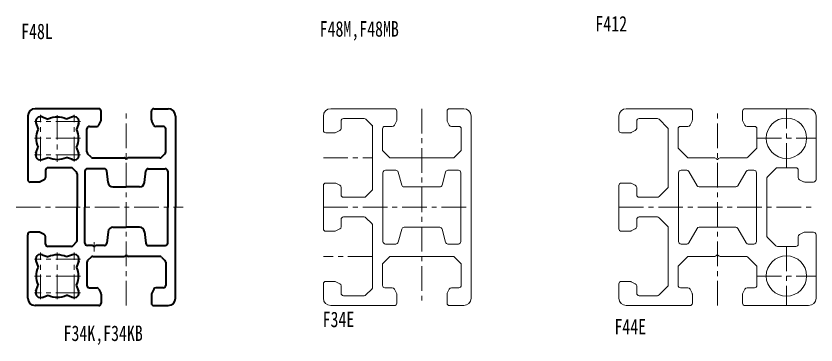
# Model space of a CAD drawing. Units: millimetres on the paper. Extents: x -597 to -234, y -379 to 68.
# Drawn here: x -596.9 to -434.5, y -378.5 to -311.6 of the extents above; entities that cross this region are included whole.
import ezdxf
from ezdxf.enums import TextEntityAlignment as Align

# ---------------------------------------------------------------- set-up
doc = ezdxf.new("R2010")
doc.units = ezdxf.units.MM
doc.linetypes.add('CHAIN1', pattern=[8, 5, -1, 1, -1])
doc.layers.add('0-0_フレーム', color=7, linetype='Continuous', lineweight=18)
doc.layers.add('0-1_その他LFｱｸｾｻﾘｰ', color=4, linetype='CHAIN1', lineweight=18)
doc.styles.add('ＭＳ ゴシック', font='')
doc.styles.get('ＭＳ ゴシック').set_extended_font_data('MS Gothic')

msp = doc.modelspace()

# ---------------------------------------------------------------- linework, layer by layer
at = {"layer": '0-0_フレーム', "lineweight": 40}
for p, q in [((-580.1, -330.5), (-593, -330.5)), ((-579.6, -332.782), (-579.6, -331)), ((-569.4, -332.782), (-569.4, -331)), ((-568.9, -330.5), (-566, -330.5)), ((-594.5, -332), (-594.5, -344.9)), ((-591.558, -332.16), (-590.328, -332.608)), ((-585.442, -332.16), (-586.672, -332.608)), ((-564.5, -332), (-564.5, -350.5)), ((-592.84, -333.442), (-592.392, -334.672)), ((-584.16, -333.442), (-584.608, -334.672)), ((-582, -334.1), (-580.509, -334.1)), ((-580.062, -333.824), (-579.653, -333.006)), ((-568.938, -333.824), (-569.347, -333.006)), ((-567, -334.1), (-568.491, -334.1)), ((-582.5, -339.293), (-582.5, -334.6)), ((-566.5, -339.293), (-566.5, -334.6)), ((-592.84, -339.558), (-592.392, -338.328)), ((-584.16, -339.558), (-584.608, -338.328)), ((-591.558, -340.84), (-590.328, -340.392)), ((-585.442, -340.84), (-586.672, -340.392)), ((-581.646, -340.354), (-582.354, -339.646)), ((-581.293, -340.5), (-574.919, -340.5)), ((-574.65, -340.61), (-574.771, -340.54)), ((-574.229, -340.54), (-574.35, -340.61)), ((-567.707, -340.5), (-574.081, -340.5)), ((-567.354, -340.354), (-566.646, -339.646)), ((-585.707, -342.5), (-590.4, -342.5)), ((-590.9, -343), (-590.9, -344.491)), ((-584.646, -343.354), (-585.354, -342.646)), ((-584.5, -343.707), (-584.5, -350.5)), ((-582.9, -343.2), (-582.9, -350.5)), ((-578.949, -342.7), (-582.4, -342.7)), ((-578.196, -345.507), (-578.452, -343.146)), ((-570.804, -345.507), (-570.548, -343.146)), ((-570.051, -342.7), (-566.6, -342.7)), ((-566.1, -343.2), (-566.1, -350.5)), ((-592.218, -345.4), (-594, -345.4)), ((-591.176, -344.938), (-591.994, -345.347)), ((-577.202, -346.4), (-574.5, -346.4)), ((-571.798, -346.4), (-574.5, -346.4)), ((-584.5, -357.293), (-584.5, -350.5)), ((-582.9, -357.8), (-582.9, -350.5)), ((-566.1, -357.8), (-566.1, -350.5)), ((-564.5, -369), (-564.5, -350.5)), ((-592.218, -355.6), (-594, -355.6)), ((-578.196, -355.493), (-578.452, -357.854)), ((-577.202, -354.6), (-574.5, -354.6)), ((-571.798, -354.6), (-574.5, -354.6)), ((-570.804, -355.493), (-570.548, -357.854)), ((-594.5, -369), (-594.5, -356.1)), ((-591.176, -356.062), (-591.994, -355.653)), ((-590.9, -358), (-590.9, -356.509)), ((-585.707, -358.5), (-590.4, -358.5)), ((-584.646, -357.646), (-585.354, -358.354)), ((-581.419, -358.3), (-582.4, -358.3)), ((-581.15, -358.41), (-581.271, -358.34)), ((-580.729, -358.34), (-580.85, -358.41)), ((-578.949, -358.3), (-580.581, -358.3)), ((-570.051, -358.3), (-566.6, -358.3)), ((-591.558, -360.16), (-590.328, -360.608)), ((-585.442, -360.16), (-586.672, -360.608)), ((-581.293, -360.5), (-574.919, -360.5)), ((-574.771, -360.46), (-574.65, -360.39)), ((-574.35, -360.39), (-574.229, -360.46)), ((-567.707, -360.5), (-574.081, -360.5)), ((-592.84, -361.442), (-592.392, -362.672)), ((-584.16, -361.442), (-584.608, -362.672)), ((-582.5, -361.707), (-582.5, -366.4)), ((-581.646, -360.646), (-582.354, -361.354)), ((-567.354, -360.646), (-566.646, -361.354)), ((-566.5, -361.707), (-566.5, -366.4)), ((-592.84, -367.558), (-592.392, -366.328)), ((-584.16, -367.558), (-584.608, -366.328)), ((-582, -366.9), (-580.509, -366.9)), ((-567, -366.9), (-568.491, -366.9)), ((-591.558, -368.84), (-590.328, -368.392)), ((-585.442, -368.84), (-586.672, -368.392)), ((-580.062, -367.176), (-579.653, -367.994)), ((-579.6, -368.218), (-579.6, -370)), ((-569.4, -368.218), (-569.4, -370)), ((-568.938, -367.176), (-569.347, -367.994)), ((-580.1, -370.5), (-593, -370.5)), ((-568.9, -370.5), (-566, -370.5))]:
    msp.add_line(p, q, dxfattribs=at)
at = {"layer": '0-0_フレーム', "color": 4, "linetype": 'CHAIN1'}
for p, q in [((-574.5, -370.5), (-574.5, -330.5)), ((-591.9, -341.215), (-591.9, -331.731)), ((-588.5, -331.785), (-588.5, -341.269)), ((-585.1, -341.215), (-585.1, -331.731)), ((-583.791, -333.1), (-593.155, -333.1)), ((-583.791, -336.5), (-593.155, -336.5)), ((-583.791, -339.9), (-593.155, -339.9)), ((-596.889, -350.5), (-562.973, -350.5)), ((-581, -357.604), (-581, -359.506)), ((-591.9, -369.215), (-591.9, -359.731)), ((-588.5, -369.215), (-588.5, -359.731)), ((-585.1, -369.215), (-585.1, -359.731)), ((-583.791, -361.1), (-593.155, -361.1)), ((-583.791, -364.5), (-593.155, -364.5)), ((-583.791, -367.9), (-593.155, -367.9))]:
    msp.add_line(p, q, dxfattribs=at)
at = {"layer": '0-0_フレーム'}
for p, q in [((-533, -330.5), (-520.1, -330.5)), ((-519.6, -331), (-519.6, -332.782)), ((-509.4, -332.782), (-509.4, -331)), ((-508.9, -330.5), (-506, -330.5)), ((-473, -330.5), (-460.1, -330.5)), ((-459.6, -331), (-459.6, -332.782)), ((-449.4, -332.782), (-449.4, -331)), ((-448.9, -330.5), (-436, -330.5)), ((-534.5, -334.9), (-534.5, -332)), ((-526.207, -332.5), (-530.4, -332.5)), ((-524.646, -333.854), (-525.854, -332.646)), ((-504.5, -332), (-504.5, -369)), ((-474.5, -334.9), (-474.5, -332)), ((-466.707, -332.5), (-470.4, -332.5)), ((-464.646, -334.354), (-466.354, -332.646)), ((-434.5, -332), (-434.5, -344.9)), ((-530.9, -333), (-530.9, -334.491)), ((-524.5, -346.793), (-524.5, -333.854)), ((-520.509, -334.1), (-522, -334.1)), ((-519.653, -333.006), (-520.062, -333.824)), ((-508.938, -333.824), (-509.347, -333.006)), ((-507, -334.1), (-508.491, -334.1)), ((-470.9, -333), (-470.9, -334.491)), ((-460.509, -334.1), (-462, -334.1)), ((-459.653, -333.006), (-460.062, -333.824)), ((-448.938, -333.824), (-449.347, -333.006)), ((-447, -334.1), (-448.491, -334.1)), ((-532.218, -335.4), (-534, -335.4)), ((-531.176, -334.938), (-531.994, -335.347)), ((-522.5, -334.6), (-522.5, -338.793)), ((-506.5, -338.793), (-506.5, -334.6)), ((-472.218, -335.4), (-474, -335.4)), ((-471.176, -334.938), (-471.994, -335.347)), ((-464.5, -346.293), (-464.5, -334.707)), ((-462.5, -334.6), (-462.5, -338.293)), ((-446.5, -338.293), (-446.5, -334.6)), ((-522.354, -339.146), (-521.146, -340.354)), ((-507.854, -340.354), (-506.646, -339.146)), ((-462.354, -338.646), (-460.646, -340.354)), ((-448.354, -340.354), (-446.646, -338.646)), ((-520.793, -340.5), (-508.207, -340.5)), ((-460.293, -340.5), (-455.069, -340.5)), ((-454.716, -340.646), (-454.606, -340.756)), ((-454.394, -340.756), (-454.284, -340.646)), ((-453.931, -340.5), (-448.707, -340.5)), ((-438.6, -342.5), (-442.293, -342.5)), ((-522.4, -343.5), (-522.4, -357.5)), ((-519.795, -343), (-521.9, -343)), ((-518.599, -346.029), (-519.312, -343.371)), ((-509.688, -343.371), (-510.401, -346.029)), ((-507.1, -343), (-509.205, -343)), ((-506.6, -357.5), (-506.6, -343.5)), ((-462.4, -343.5), (-462.4, -357.5)), ((-460.752, -343), (-461.9, -343)), ((-458.644, -346.15), (-460.319, -343.25)), ((-448.681, -343.25), (-450.356, -346.15)), ((-447.1, -343), (-448.248, -343)), ((-446.6, -357.5), (-446.6, -343.5)), ((-442.646, -342.646), (-444.354, -344.354)), ((-438.1, -344.491), (-438.1, -343)), ((-534, -345.6), (-532.218, -345.6)), ((-531.994, -345.653), (-531.176, -346.062)), ((-474, -345.6), (-472.218, -345.6)), ((-471.994, -345.653), (-471.176, -346.062)), ((-444.5, -344.707), (-444.5, -356.293)), ((-437.006, -345.347), (-437.824, -344.938)), ((-435, -345.4), (-436.782, -345.4)), ((-534.5, -354.9), (-534.5, -346.1)), ((-530.9, -346.509), (-530.9, -348)), ((-525.854, -348.354), (-524.646, -347.146)), ((-510.884, -346.4), (-518.116, -346.4)), ((-474.5, -354.9), (-474.5, -346.1)), ((-470.9, -346.509), (-470.9, -348)), ((-466.354, -348.354), (-464.646, -346.646)), ((-450.789, -346.4), (-458.211, -346.4)), ((-530.4, -348.5), (-526.207, -348.5)), ((-470.4, -348.5), (-466.707, -348.5)), ((-530.9, -353), (-530.9, -354.491)), ((-526.207, -352.5), (-530.4, -352.5)), ((-524.646, -353.854), (-525.854, -352.646)), ((-470.9, -353), (-470.9, -354.491)), ((-466.707, -352.5), (-470.4, -352.5)), ((-464.646, -354.354), (-466.354, -352.646)), ((-532.218, -355.4), (-534, -355.4)), ((-531.176, -354.938), (-531.994, -355.347)), ((-524.5, -366.793), (-524.5, -354.207)), ((-519.312, -357.629), (-518.599, -354.971)), ((-518.116, -354.6), (-510.884, -354.6)), ((-510.401, -354.971), (-509.688, -357.629)), ((-472.218, -355.4), (-474, -355.4)), ((-471.176, -354.938), (-471.994, -355.347)), ((-464.5, -366.293), (-464.5, -354.707)), ((-460.319, -357.75), (-458.644, -354.85)), ((-458.211, -354.6), (-450.789, -354.6)), ((-450.356, -354.85), (-448.681, -357.75)), ((-436.782, -355.6), (-435, -355.6)), ((-444.354, -356.646), (-442.646, -358.354)), ((-438.1, -358), (-438.1, -356.509)), ((-437.824, -356.062), (-437.006, -355.653)), ((-434.5, -356.1), (-434.5, -369)), ((-521.9, -358), (-519.795, -358)), ((-509.205, -358), (-507.1, -358)), ((-461.9, -358), (-460.752, -358)), ((-448.248, -358), (-447.1, -358)), ((-442.293, -358.5), (-438.6, -358.5)), ((-508.207, -360.5), (-520.793, -360.5)), ((-455.069, -360.5), (-460.293, -360.5)), ((-454.606, -360.244), (-454.716, -360.354)), ((-454.284, -360.354), (-454.394, -360.244)), ((-448.707, -360.5), (-453.931, -360.5)), ((-521.146, -360.646), (-522.354, -361.854)), ((-506.646, -361.854), (-507.854, -360.646)), ((-460.646, -360.646), (-462.354, -362.354)), ((-446.646, -362.354), (-448.354, -360.646)), ((-522.5, -362.207), (-522.5, -366.4)), ((-506.5, -366.4), (-506.5, -362.207)), ((-462.5, -362.707), (-462.5, -366.4)), ((-446.5, -366.4), (-446.5, -362.707)), ((-534.5, -369), (-534.5, -366.1)), ((-534, -365.6), (-532.218, -365.6)), ((-531.994, -365.653), (-531.176, -366.062)), ((-530.9, -366.509), (-530.9, -368)), ((-522, -366.9), (-520.509, -366.9)), ((-508.491, -366.9), (-507, -366.9)), ((-474.5, -369), (-474.5, -366.1)), ((-474, -365.6), (-472.218, -365.6)), ((-471.994, -365.653), (-471.176, -366.062)), ((-470.9, -366.509), (-470.9, -368)), ((-466.354, -368.354), (-464.646, -366.646)), ((-462, -366.9), (-460.509, -366.9)), ((-448.491, -366.9), (-447, -366.9)), ((-530.4, -368.5), (-526.207, -368.5)), ((-525.854, -368.354), (-524.646, -367.146)), ((-520.062, -367.176), (-519.653, -367.994)), ((-519.6, -368.218), (-519.6, -370)), ((-509.4, -370), (-509.4, -368.218)), ((-509.347, -367.994), (-508.938, -367.176)), ((-470.4, -368.5), (-466.707, -368.5)), ((-460.062, -367.176), (-459.653, -367.994)), ((-459.6, -368.218), (-459.6, -370)), ((-449.4, -370), (-449.4, -368.218)), ((-449.347, -367.994), (-448.938, -367.176)), ((-520.1, -370.5), (-533, -370.5)), ((-506, -370.5), (-508.9, -370.5)), ((-460.1, -370.5), (-473, -370.5)), ((-436, -370.5), (-448.9, -370.5))]:
    msp.add_line(p, q, dxfattribs=at)
for centre in [(-440.5, -336.5), (-440.5, -364.5)]:
    msp.add_circle(centre, 4.1, dxfattribs=at)
at = {"layer": '0-0_フレーム', "lineweight": 40}
for centre, radius, start, end in [((-593, -332), 1.5, 90, 180), ((-580.1, -331), 0.5, 0, 90), ((-568.9, -331), 0.5, 90, 180), ((-566, -332), 1.5, 0, 90), ((-591.9, -333.1), 1, 65, 205), ((-588.5, -336.5), 4.3, 64.84056, 115.15944), ((-585.1, -333.1), 1, 335, 115), ((-580.1, -332.782), 0.5, 333.43495, 0), ((-568.9, -332.782), 0.5, 180, 206.56505), ((-582, -334.6), 0.5, 90, 180), ((-580.509, -333.6), 0.5, 270, 333.43495), ((-568.491, -333.6), 0.5, 206.56505, 270), ((-567, -334.6), 0.5, 0, 90), ((-588.5, -336.5), 4.3, 154.84056, 205.15944), ((-588.5, -336.5), 4.3, 334.84056, 25.15944), ((-582, -339.293), 0.5, 180, 225), ((-567, -339.293), 0.5, 315, 360), ((-591.9, -339.9), 1, 155, 295), ((-588.5, -336.5), 4.3, 244.84056, 295.15944), ((-585.1, -339.9), 1, 245, 25), ((-581.293, -340), 0.5, 225, 270), ((-574.921, -340.8), 0.3, 59.99997, 89.66341), ((-574.5, -340.35), 0.3, 239.99998, 300), ((-574.079, -340.8), 0.3, 90.33659, 119.99998), ((-567.707, -340), 0.5, 270, 315), ((-590.4, -343), 0.5, 90, 180), ((-585.707, -343), 0.5, 45, 90), ((-585, -343.707), 0.5, 0, 45), ((-582.4, -343.2), 0.5, 90, 180), ((-578.949, -343.2), 0.5, 6.17018, 90), ((-570.051, -343.2), 0.5, 90, 173.82982), ((-566.6, -343.2), 0.5, 0, 90), ((-594, -344.9), 0.5, 180, 270), ((-592.218, -344.9), 0.5, 270, 296.56505), ((-591.4, -344.491), 0.5, 296.56505, 0), ((-577.202, -345.4), 1, 186.17018, 270), ((-571.798, -345.4), 1, 270, 353.82982), ((-594, -356.1), 0.5, 90, 180), ((-592.218, -356.1), 0.5, 63.43495, 90), ((-577.202, -355.6), 1, 90, 173.82982), ((-571.798, -355.6), 1, 6.17018, 90), ((-591.4, -356.509), 0.5, 360, 63.43495), ((-590.4, -358), 0.5, 180, 270), ((-585.707, -358), 0.5, 270, 315), ((-585, -357.293), 0.5, 315, 0), ((-582.4, -357.8), 0.5, 180, 270), ((-581.421, -358.6), 0.3, 59.99997, 89.66341), ((-581, -358.15), 0.3, 239.99998, 300), ((-580.579, -358.6), 0.3, 90.33659, 119.99998), ((-578.949, -357.8), 0.5, 270, 353.82982), ((-570.051, -357.8), 0.5, 186.17018, 270), ((-566.6, -357.8), 0.5, 270, 0), ((-591.9, -361.1), 1, 65, 205), ((-588.5, -364.5), 4.3, 64.84056, 115.15944), ((-585.1, -361.1), 1, 335, 115), ((-581.293, -361), 0.5, 90, 135), ((-574.921, -360.2), 0.3, 270.33659, 299.99998), ((-574.5, -360.65), 0.3, 59.99998, 120), ((-574.079, -360.2), 0.3, 239.99997, 269.66341), ((-567.707, -361), 0.5, 45, 90), ((-582, -361.707), 0.5, 135, 180), ((-567, -361.707), 0.5, 0, 45), ((-588.5, -364.5), 4.3, 154.84056, 205.15944), ((-588.5, -364.5), 4.3, 334.84056, 25.15944), ((-582, -366.4), 0.5, 180, 270), ((-580.509, -367.4), 0.5, 26.56505, 90), ((-568.491, -367.4), 0.5, 90, 153.43495), ((-567, -366.4), 0.5, 270, 0), ((-591.9, -367.9), 1, 155, 295), ((-588.5, -364.5), 4.3, 244.84056, 295.15944), ((-585.1, -367.9), 1, 245, 25), ((-580.1, -368.218), 0.5, 0, 26.56505), ((-568.9, -368.218), 0.5, 153.43495, 180), ((-593, -369), 1.5, 180, 270), ((-580.1, -370), 0.5, 270, 0), ((-568.9, -370), 0.5, 180, 270), ((-566, -369), 1.5, 270, 0)]:
    msp.add_arc(centre, radius, start, end, dxfattribs=at)
at = {"layer": '0-0_フレーム'}
for centre, radius, start, end in [((-533, -332), 1.5, 90, 180), ((-520.1, -331), 0.5, 0, 90), ((-508.9, -331), 0.5, 90, 180), ((-506, -332), 1.5, 0, 90), ((-473, -332), 1.5, 90, 180), ((-460.1, -331), 0.5, 0, 90), ((-448.9, -331), 0.5, 90, 180), ((-436, -332), 1.5, 0, 90), ((-530.4, -333), 0.5, 90, 180), ((-526.207, -333), 0.5, 45, 90), ((-520.1, -332.782), 0.5, 333.43495, 360), ((-508.9, -332.782), 0.5, 180, 206.56505), ((-470.4, -333), 0.5, 90, 180), ((-466.707, -333), 0.5, 45, 90), ((-460.1, -332.782), 0.5, 333.43495, 0), ((-448.9, -332.782), 0.5, 180, 206.56505), ((-531.4, -334.491), 0.5, 296.56505, 0), ((-525, -334.207), 0.5, 0, 45), ((-522, -334.6), 0.5, 90, 180), ((-520.509, -333.6), 0.5, 270, 333.43495), ((-508.491, -333.6), 0.5, 206.56505, 270), ((-507, -334.6), 0.5, 0, 90), ((-471.4, -334.491), 0.5, 296.56505, 0), ((-465, -334.707), 0.5, 0, 45), ((-462, -334.6), 0.5, 90, 180), ((-460.509, -333.6), 0.5, 270, 333.43495), ((-448.491, -333.6), 0.5, 206.56505, 270), ((-447, -334.6), 0.5, 0, 90), ((-534, -334.9), 0.5, 180, 270), ((-532.218, -334.9), 0.5, 270, 296.56505), ((-474, -334.9), 0.5, 180, 270), ((-472.218, -334.9), 0.5, 270, 296.56505), ((-522, -338.793), 0.5, 180, 225), ((-507, -338.793), 0.5, 315, 0), ((-462, -338.293), 0.5, 180, 225), ((-447, -338.293), 0.5, 315, 0), ((-520.793, -340), 0.5, 225, 270), ((-508.207, -340), 0.5, 270, 315), ((-460.293, -340), 0.5, 225, 270), ((-455.069, -341), 0.5, 45, 90), ((-454.5, -340.65), 0.15, 225, 270), ((-454.5, -340.65), 0.15, 270, 315), ((-453.931, -341), 0.5, 90, 135), ((-448.707, -340), 0.5, 270, 315), ((-442.293, -343), 0.5, 90, 135), ((-438.6, -343), 0.5, 0, 90), ((-521.9, -343.5), 0.5, 90, 180), ((-519.795, -343.5), 0.5, 15, 90), ((-509.205, -343.5), 0.5, 90, 165), ((-507.1, -343.5), 0.5, 0, 90), ((-461.9, -343.5), 0.5, 90, 180), ((-460.752, -343.5), 0.5, 30, 90), ((-448.248, -343.5), 0.5, 90, 150), ((-447.1, -343.5), 0.5, 0, 90), ((-534, -346.1), 0.5, 90, 180), ((-532.218, -346.1), 0.5, 63.43495, 90), ((-474, -346.1), 0.5, 90, 180), ((-472.218, -346.1), 0.5, 63.43495, 90), ((-444, -344.707), 0.5, 135, 180), ((-437.6, -344.491), 0.5, 180, 243.43495), ((-436.782, -344.9), 0.5, 243.43495, 270), ((-435, -344.9), 0.5, 270, 0), ((-531.4, -346.509), 0.5, 0, 63.43495), ((-525, -346.793), 0.5, 315, 0), ((-518.116, -345.9), 0.5, 195, 270), ((-510.884, -345.9), 0.5, 270, 345), ((-471.4, -346.509), 0.5, 0, 63.43495), ((-465, -346.293), 0.5, 315, 360), ((-458.211, -345.9), 0.5, 210, 270), ((-450.789, -345.9), 0.5, 270, 330), ((-530.4, -348), 0.5, 180, 270), ((-526.207, -348), 0.5, 270, 315), ((-470.4, -348), 0.5, 180, 270), ((-466.707, -348), 0.5, 270, 315), ((-530.4, -353), 0.5, 90, 180), ((-526.207, -353), 0.5, 45, 90), ((-525, -354.207), 0.5, 0, 45), ((-470.4, -353), 0.5, 90, 180), ((-466.707, -353), 0.5, 45, 90), ((-534, -354.9), 0.5, 180, 270), ((-532.218, -354.9), 0.5, 270, 296.56505), ((-531.4, -354.491), 0.5, 296.56505, 0), ((-518.116, -355.1), 0.5, 90, 165), ((-510.884, -355.1), 0.5, 15, 90), ((-474, -354.9), 0.5, 180, 270), ((-472.218, -354.9), 0.5, 270, 296.56505), ((-471.4, -354.491), 0.5, 296.56505, 0), ((-465, -354.707), 0.5, 0, 45), ((-458.211, -355.1), 0.5, 90, 150), ((-450.789, -355.1), 0.5, 30, 90), ((-436.782, -356.1), 0.5, 90, 116.56505), ((-435, -356.1), 0.5, 0, 90), ((-444, -356.293), 0.5, 180, 225), ((-437.6, -356.509), 0.5, 116.56505, 180), ((-521.9, -357.5), 0.5, 180, 270), ((-519.795, -357.5), 0.5, 270, 345), ((-509.205, -357.5), 0.5, 195, 270), ((-507.1, -357.5), 0.5, 270, 0), ((-461.9, -357.5), 0.5, 180, 270), ((-460.752, -357.5), 0.5, 270, 330), ((-448.248, -357.5), 0.5, 210, 270), ((-447.1, -357.5), 0.5, 270, 0), ((-442.293, -358), 0.5, 225, 270), ((-438.6, -358), 0.5, 270, 0), ((-520.793, -361), 0.5, 90, 135), ((-508.207, -361), 0.5, 45, 90), ((-460.293, -361), 0.5, 90, 135), ((-455.069, -360), 0.5, 270, 315), ((-454.5, -360.35), 0.15, 90, 135), ((-454.5, -360.35), 0.15, 45, 90), ((-453.931, -360), 0.5, 225, 270), ((-448.707, -361), 0.5, 45, 90), ((-522, -362.207), 0.5, 135, 180), ((-507, -362.207), 0.5, 0, 45), ((-462, -362.707), 0.5, 135, 180), ((-447, -362.707), 0.5, 0, 45), ((-534, -366.1), 0.5, 90, 180), ((-532.218, -366.1), 0.5, 63.43495, 90), ((-531.4, -366.509), 0.5, 0, 63.43495), ((-525, -366.793), 0.5, 315, 0), ((-522, -366.4), 0.5, 180, 270), ((-520.509, -367.4), 0.5, 26.56505, 90), ((-508.491, -367.4), 0.5, 90, 153.43495), ((-507, -366.4), 0.5, 270, 0), ((-474, -366.1), 0.5, 90, 180), ((-472.218, -366.1), 0.5, 63.43495, 90), ((-471.4, -366.509), 0.5, 0, 63.43495), ((-465, -366.293), 0.5, 315, 360), ((-462, -366.4), 0.5, 180, 270), ((-460.509, -367.4), 0.5, 26.56505, 90), ((-448.491, -367.4), 0.5, 90, 153.43495), ((-447, -366.4), 0.5, 270, 0), ((-530.4, -368), 0.5, 180, 270), ((-526.207, -368), 0.5, 270, 315), ((-520.1, -368.218), 0.5, 0, 26.56505), ((-508.9, -368.218), 0.5, 153.43495, 180), ((-470.4, -368), 0.5, 180, 270), ((-466.707, -368), 0.5, 270, 315), ((-460.1, -368.218), 0.5, 0, 26.56505), ((-448.9, -368.218), 0.5, 153.43495, 180), ((-533, -369), 1.5, 180, 270), ((-520.1, -370), 0.5, 270, 0), ((-508.9, -370), 0.5, 180, 270), ((-506, -369), 1.5, 270, 0), ((-473, -369), 1.5, 180, 270), ((-460.1, -370), 0.5, 270, 0), ((-448.9, -370), 0.5, 180, 270), ((-436, -369), 1.5, 270, 0)]:
    msp.add_arc(centre, radius, start, end, dxfattribs=at)
at = {"layer": '0-1_その他LFｱｸｾｻﾘｰ'}
for p, q in [((-514.5, -330.5), (-514.5, -370.5)), ((-454.5, -370.5), (-454.5, -330.5)), ((-440.5, -342.5), (-440.5, -330.5)), ((-446.5, -336.5), (-434.5, -336.5)), ((-534.5, -340.5), (-524.5, -340.5)), ((-534.5, -350.5), (-504.5, -350.5)), ((-474.5, -350.5), (-434.5, -350.5)), ((-440.5, -358.5), (-440.5, -370.5)), ((-524.5, -360.5), (-534.5, -360.5)), ((-446.5, -364.5), (-434.5, -364.5))]:
    msp.add_line(p, q, dxfattribs=at)

# ---------------------------------------------------------------- texts
at = {"layer": '0-0_フレーム', "style": 'ＭＳ ゴシック', "width": 0.75}
for s, p in [('F412', (-479.276, -315.747)), ('F48L', (-595.85, -317.296)), ('F48M,F48MB', (-535.255, -316.798)), ('F34E', (-534.648, -375.835)), ('F44E', (-475.416, -377.31)), ('F34K,F34KB', (-587.236, -378.653))]:
    msp.add_text(s, height=3.152, dxfattribs=at).set_placement(p, align=Align.BOTTOM_LEFT)

doc.saveas('drawing.dxf')
